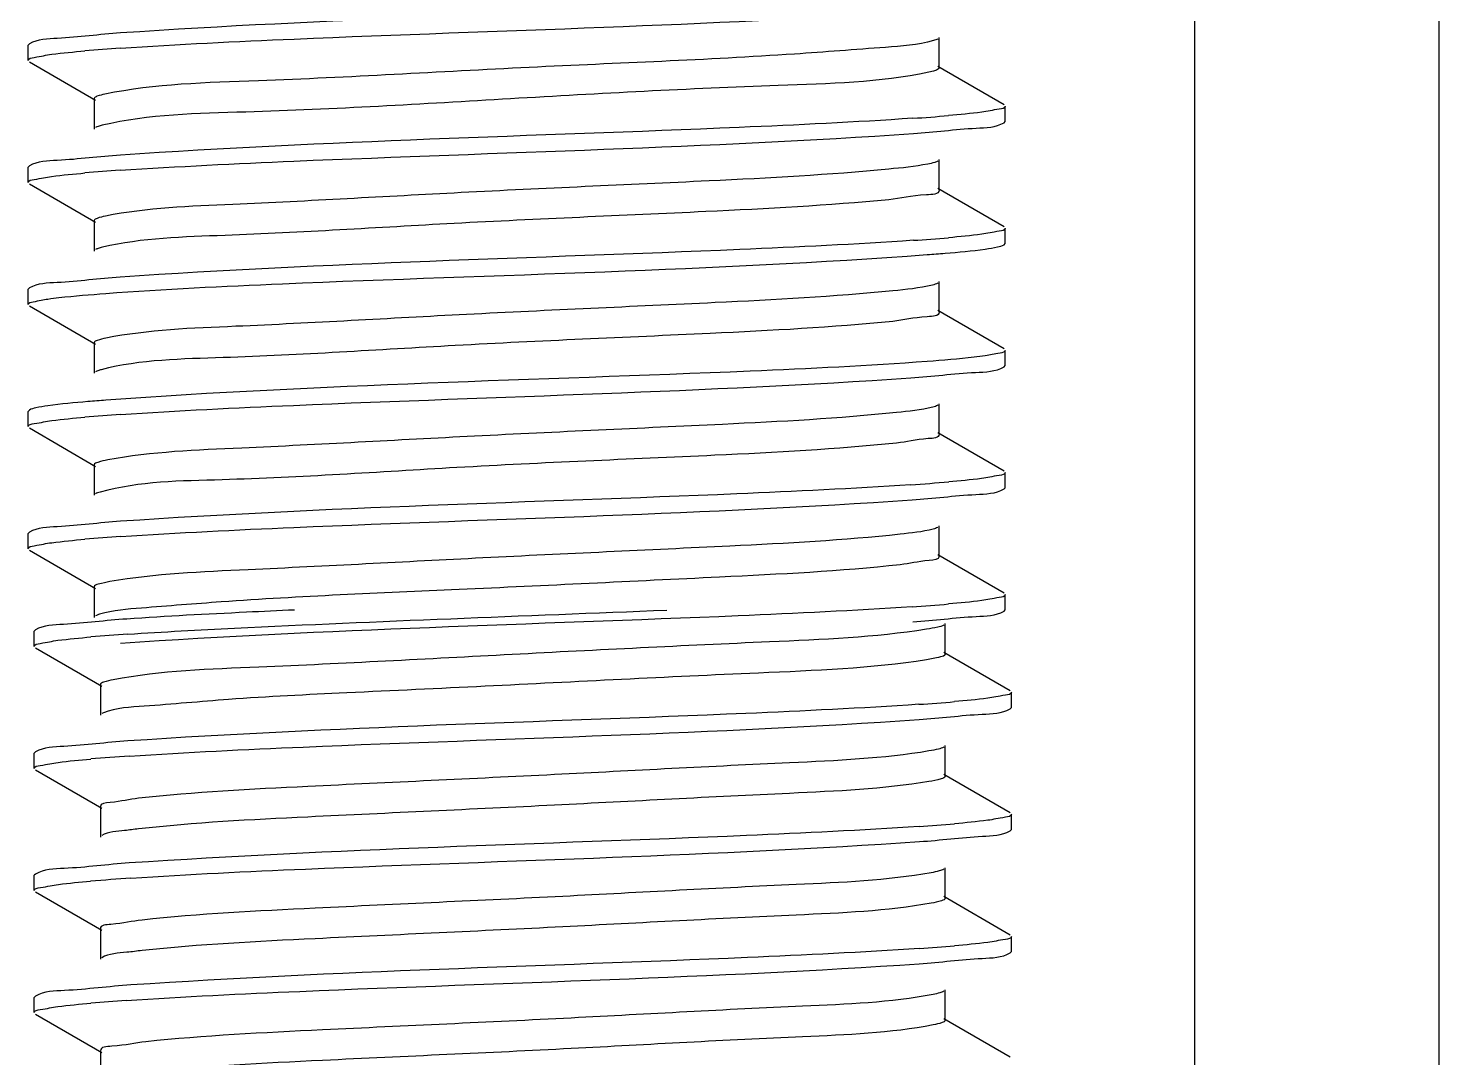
# Model space of a CAD drawing. Extents: x 69728788 to 150676229, y 20333219 to 43663798.
# Drawn here: x 75262204.5 to 75262402.6, y 20708256.8 to 20708401.4 of the extents above; entities that cross this region are included whole.
import ezdxf

# ---------------------------------------------------------------- set-up
doc = ezdxf.new("R2010")
doc.units = 0
doc.header["$LTSCALE"] = 1000
doc.header["$MEASUREMENT"] = 0
doc.layers.get('0').update_dxf_attribs({"linetype": 'CONTINUOUS'})

# ---------------------------------------------------------------- blocks, each defined once
blk = doc.blocks.new('gfhhrryyfd')
at = {"linetype": 'Continuous'}
for p, q in [((3693422.89, -1741005.43), (3693422.89, -1744418.97)), ((3693457.18, -1741005.43), (3693457.18, -1744418.97)), ((3693387.04, -1741782.28), (3693387.04, -1741777.99)), ((3693259.32, -1741778.88), (3693259.16, -1741779.06)), ((3693259.16, -1741781.21), (3693259.16, -1741779.06)), ((3693259.16, -1741781.21), (3693259.16, -1741779.06)), ((3693259.32, -1741781.4), (3693268.63, -1741786.78)), ((3693386.23, -1741782.73), (3693385.59, -1741782.88)), ((3693396.16, -1741787.45), (3693386.85, -1741782.06)), ((3693268.44, -1741786.57), (3693268.44, -1741790.85)), ((3693396.32, -1741789.78), (3693396.32, -1741787.64)), ((3693396.32, -1741789.78), (3693396.32, -1741787.64)), ((3693396.16, -1741789.97), (3693396.32, -1741789.78)), ((3693259.32, -1741796.02), (3693259.16, -1741796.21)), ((3693259.16, -1741798.35), (3693259.16, -1741796.21)), ((3693259.16, -1741798.35), (3693259.16, -1741796.21)), ((3693387.04, -1741799.42), (3693387.04, -1741795.14)), ((3693259.32, -1741798.54), (3693268.63, -1741803.93)), ((3693396.16, -1741804.59), (3693386.85, -1741799.21)), ((3693268.44, -1741803.71), (3693268.44, -1741808)), ((3693396.32, -1741806.93), (3693396.32, -1741804.78)), ((3693396.16, -1741807.11), (3693396.32, -1741806.93)), ((3693387.04, -1741816.57), (3693387.04, -1741812.28)), ((3693259.32, -1741813.17), (3693259.16, -1741813.35)), ((3693259.16, -1741815.5), (3693259.16, -1741813.35)), ((3693259.16, -1741815.5), (3693259.16, -1741813.35)), ((3693259.32, -1741815.69), (3693268.63, -1741821.07)), ((3693396.16, -1741821.74), (3693386.85, -1741816.35)), ((3693268.44, -1741820.86), (3693268.44, -1741825.14)), ((3693396.32, -1741824.07), (3693396.32, -1741821.93)), ((3693396.32, -1741824.07), (3693396.32, -1741821.93)), ((3693396.16, -1741824.26), (3693396.32, -1741824.07)), ((3693259.32, -1741830.31), (3693259.16, -1741830.5)), ((3693387.04, -1741833.71), (3693387.04, -1741829.43)), ((3693259.16, -1741832.64), (3693259.16, -1741830.5)), ((3693259.16, -1741832.64), (3693259.16, -1741830.5)), ((3693259.32, -1741832.83), (3693268.63, -1741838.22)), ((3693396.16, -1741838.89), (3693386.85, -1741833.5)), ((3693268.44, -1741838), (3693268.44, -1741842.29)), ((3693396.32, -1741841.22), (3693396.32, -1741839.07)), ((3693396.32, -1741841.22), (3693396.32, -1741839.07)), ((3693396.16, -1741841.4), (3693396.32, -1741841.22)), ((3693259.32, -1741847.46), (3693259.16, -1741847.65)), ((3693259.16, -1741849.79), (3693259.16, -1741847.65)), ((3693259.16, -1741849.79), (3693259.16, -1741847.65)), ((3693387.04, -1741850.86), (3693387.04, -1741846.57)), ((3693259.32, -1741849.98), (3693268.63, -1741855.36)), ((3693396.16, -1741856.03), (3693386.85, -1741850.64)), ((3693268.44, -1741855.15), (3693268.44, -1741859.43)), ((3693396.32, -1741858.36), (3693396.32, -1741856.22)), ((3693396.32, -1741858.36), (3693396.32, -1741856.22)), ((3693396.16, -1741858.55), (3693396.32, -1741858.36)), ((3693260.18, -1741861.17), (3693260.01, -1741861.36)), ((3693260.01, -1741863.51), (3693260.01, -1741861.36)), ((3693260.01, -1741863.51), (3693260.01, -1741861.36)), ((3693387.9, -1741864.58), (3693387.9, -1741860.29)), ((3693260.18, -1741863.69), (3693269.48, -1741869.08)), ((3693397.01, -1741869.75), (3693387.71, -1741864.36)), ((3693269.29, -1741868.86), (3693269.29, -1741873.15)), ((3693397.18, -1741872.08), (3693397.18, -1741869.93)), ((3693397.18, -1741872.08), (3693397.18, -1741869.93)), ((3693269.72, -1741872.82), (3693269.48, -1741872.93)), ((3693397.01, -1741872.27), (3693397.18, -1741872.08)), ((3693387.9, -1741881.72), (3693387.9, -1741877.44)), ((3693260.18, -1741878.32), (3693260.01, -1741878.51)), ((3693260.01, -1741880.65), (3693260.01, -1741878.51)), ((3693260.01, -1741880.65), (3693260.01, -1741878.51)), ((3693260.18, -1741880.84), (3693269.48, -1741886.23)), ((3693397.01, -1741886.89), (3693387.71, -1741881.51)), ((3693269.29, -1741886.01), (3693269.29, -1741890.29)), ((3693397.18, -1741889.22), (3693397.18, -1741887.08)), ((3693397.18, -1741889.22), (3693397.18, -1741887.08)), ((3693397.01, -1741889.41), (3693397.18, -1741889.22)), ((3693260.18, -1741895.47), (3693260.01, -1741895.65)), ((3693260.01, -1741897.8), (3693260.01, -1741895.65)), ((3693260.01, -1741897.8), (3693260.01, -1741895.65)), ((3693387.9, -1741898.87), (3693387.9, -1741894.58)), ((3693260.18, -1741897.98), (3693269.48, -1741903.37)), ((3693397.01, -1741904.04), (3693387.71, -1741898.65)), ((3693269.29, -1741903.15), (3693269.29, -1741907.44)), ((3693397.18, -1741906.37), (3693397.18, -1741904.23)), ((3693397.18, -1741906.37), (3693397.18, -1741904.23)), ((3693397.01, -1741906.56), (3693397.18, -1741906.37)), ((3693260.18, -1741912.61), (3693260.01, -1741912.8)), ((3693260.01, -1741914.94), (3693260.01, -1741912.8)), ((3693260.01, -1741914.94), (3693260.01, -1741912.8)), ((3693387.9, -1741916.01), (3693387.9, -1741911.73)), ((3693260.18, -1741915.13), (3693269.48, -1741920.52)), ((3693397.01, -1741921.18), (3693387.71, -1741915.8)), ((3693269.29, -1741920.3), (3693269.29, -1741924.59))]:
    blk.add_line(p, q, dxfattribs=at)
for centre, radius, start, end in [((3693291.82, -1742073.84), 295, 93.8311, 94.8034), ((3693363.67, -1741495.21), 294.79, 273.8314, 274.8049), ((3693291.75, -1742090.17), 294.18, 93.8387, 94.8036), ((3693363.75, -1741513.33), 293.81, 273.8418, 274.8039), ((3693291.83, -1742125.42), 295.15, 93.8298, 94.8034), ((3693363.28, -1741541.72), 299.73, 273.7844, 274.8062), ((3693291.85, -1742142.75), 295.33, 93.8281, 94.8033), ((3693363.51, -1741561.8), 296.79, 273.8119, 274.8058), ((3693292.89, -1742158.81), 297.68, 93.8035, 94.806), ((3693364.49, -1741577.01), 295.29, 273.8286, 274.8032), ((3693293.15, -1742179.21), 300.95, 93.7736, 94.806), ((3693364.51, -1741594.46), 294.99, 273.8314, 274.8033), ((3693293.46, -1742200.28), 304.87, 93.7393, 94.8049), ((3693364.59, -1741612.61), 293.98, 273.8406, 274.8036), ((3693292.6, -1742206.62), 294.04, 93.8392, 94.8043)]:
    blk.add_arc(centre, radius, start, end, dxfattribs=at)
for points, knots in [([(3693383.25, -1741772.2), (3693375.13, -1741772.75), (3693338.08, -1741774.54), (3693301, -1741775.4), (3693272.13, -1741777.36)], [0, 0, 0, 0, 0.219594, 1, 1, 1, 1]), ([(3693272.11, -1741779.5), (3693280.23, -1741778.95), (3693317.32, -1741777.16), (3693354.45, -1741776.31), (3693383.37, -1741774.34)], [0, 0, 0, 0, 0.219208, 1, 1, 1, 1]), ([(3693272.13, -1741777.36), (3693269.16, -1741777.56), (3693265.01, -1741778.14), (3693260.48, -1741778.21), (3693259.32, -1741778.88)], [0, 0, 0, 0, 0.690341, 1, 1, 1, 1]), ([(3693386.23, -1741778.44), (3693384.05, -1741779.05), (3693377.48, -1741779.52), (3693358.64, -1741781.01), (3693329.2, -1741782.04), (3693297.03, -1741784.06), (3693277, -1741784.5), (3693269.93, -1741785.95)], [0, 0, 0, 0, 0.058162, 0.168071, 0.487811, 0.814464, 1, 1, 1, 1]), ([(3693386.85, -1741778.21), (3693386.77, -1741778.26), (3693386.56, -1741778.34), (3693386.35, -1741778.41), (3693386.23, -1741778.44)], [0, 0, 0, 0, 0.42353, 1, 1, 1, 1]), ([(3693259.16, -1741781.21), (3693259.16, -1741780.9), (3693260.8, -1741780.69), (3693261.64, -1741780.46), (3693262.47, -1741780.36)], [0, 0, 0, 0, 0.271514, 1, 1, 1, 1]), ([(3693387.04, -1741782.28), (3693387.04, -1741782.38), (3693386.71, -1741782.6), (3693386.44, -1741782.67), (3693386.23, -1741782.73)], [0, 0, 0, 0, 0.319016, 1, 1, 1, 1]), ([(3693385.59, -1741782.88), (3693378.67, -1741784.33), (3693358.93, -1741784.79), (3693327, -1741786.56), (3693295.46, -1741788.51), (3693276.1, -1741788.75), (3693269.54, -1741790.33)], [0, 0, 0, 0, 0.182454, 0.505768, 0.82583, 1, 1, 1, 1]), ([(3693269.93, -1741785.95), (3693269.56, -1741786.03), (3693269.11, -1741786.13), (3693268.44, -1741786.4), (3693268.44, -1741786.57)], [0, 0, 0, 0, 0.705828, 1, 1, 1, 1]), ([(3693396.32, -1741787.64), (3693396.32, -1741787.95), (3693394.69, -1741788.15), (3693393.86, -1741788.38), (3693393.03, -1741788.49)], [0, 0, 0, 0, 0.271621, 1, 1, 1, 1]), ([(3693269.54, -1741790.33), (3693269.35, -1741790.37), (3693269.04, -1741790.45), (3693268.74, -1741790.57), (3693268.63, -1741790.63)], [0, 0, 0, 0, 0.592579, 1, 1, 1, 1]), ([(3693383.37, -1741789.34), (3693375.25, -1741789.89), (3693338.16, -1741791.68), (3693301.03, -1741792.54), (3693272.11, -1741794.51)], [0, 0, 0, 0, 0.219216, 1, 1, 1, 1]), ([(3693383.44, -1741791.48), (3693386.38, -1741791.28), (3693390.51, -1741790.71), (3693395.01, -1741790.63), (3693396.16, -1741789.97)], [0, 0, 0, 0, 0.690201, 1, 1, 1, 1]), ([(3693272.06, -1741796.65), (3693280.19, -1741796.1), (3693317.31, -1741794.31), (3693354.48, -1741793.45), (3693383.44, -1741791.48)], [0, 0, 0, 0, 0.219139, 1, 1, 1, 1]), ([(3693272.11, -1741794.51), (3693269.15, -1741794.71), (3693265, -1741795.28), (3693260.48, -1741795.36), (3693259.32, -1741796.02)], [0, 0, 0, 0, 0.690313, 1, 1, 1, 1]), ([(3693379.97, -1741796.48), (3693371.59, -1741797.3), (3693351.56, -1741798.33), (3693320.84, -1741799.64), (3693292.64, -1741801.33), (3693275.87, -1741801.9), (3693269.99, -1741803.08)], [0, 0, 0, 0, 0.229419, 0.545629, 0.836777, 1, 1, 1, 1]), ([(3693386.42, -1741795.53), (3693386.1, -1741795.64), (3693383.97, -1741796.1), (3693381.8, -1741796.31), (3693379.97, -1741796.48)], [0, 0, 0, 0, 0.153018, 1, 1, 1, 1]), ([(3693386.85, -1741795.36), (3693386.79, -1741795.39), (3693386.65, -1741795.46), (3693386.5, -1741795.51), (3693386.42, -1741795.53)], [0, 0, 0, 0, 0.437488, 1, 1, 1, 1]), ([(3693259.16, -1741798.35), (3693259.16, -1741798.04), (3693260.8, -1741797.84), (3693261.63, -1741797.61), (3693262.45, -1741797.5)], [0, 0, 0, 0, 0.271573, 1, 1, 1, 1]), ([(3693387.04, -1741799.42), (3693387.04, -1741800.06), (3693383.39, -1741800.05), (3693381.74, -1741800.6), (3693379.97, -1741800.77)], [0, 0, 0, 0, 0.264916, 1, 1, 1, 1]), ([(3693379.97, -1741800.77), (3693371.44, -1741801.6), (3693351.08, -1741802.65), (3693319.98, -1741803.92), (3693291.83, -1741805.77), (3693275.18, -1741806.13), (3693269.57, -1741807.46)], [0, 0, 0, 0, 0.2326, 0.552547, 0.843546, 1, 1, 1, 1]), ([(3693269.99, -1741803.08), (3693269.6, -1741803.16), (3693269.14, -1741803.27), (3693268.44, -1741803.54), (3693268.44, -1741803.71)], [0, 0, 0, 0, 0.7068, 1, 1, 1, 1]), ([(3693383.44, -1741806.48), (3693375.31, -1741807.04), (3693338.19, -1741808.82), (3693301.02, -1741809.68), (3693272.06, -1741811.65)], [0, 0, 0, 0, 0.219057, 1, 1, 1, 1]), ([(3693396.32, -1741804.78), (3693396.32, -1741805.09), (3693394.68, -1741805.3), (3693393.86, -1741805.52), (3693393.03, -1741805.63)], [0, 0, 0, 0, 0.27162, 1, 1, 1, 1]), ([(3693269.57, -1741807.46), (3693269.37, -1741807.51), (3693269.06, -1741807.59), (3693268.74, -1741807.71), (3693268.63, -1741807.78)], [0, 0, 0, 0, 0.593817, 1, 1, 1, 1]), ([(3693270.05, -1741813.94), (3693278.31, -1741813.33), (3693316.75, -1741811.46), (3693355.25, -1741810.7), (3693385.37, -1741808.49)], [0, 0, 0, 0, 0.215175, 1, 1, 1, 1]), ([(3693385.37, -1741808.49), (3693386.21, -1741808.43), (3693388.93, -1741808.21), (3693391.65, -1741807.97), (3693393.52, -1741807.71)], [0, 0, 0, 0, 0.307408, 1, 1, 1, 1]), ([(3693393.52, -1741807.71), (3693394.1, -1741807.63), (3693394.98, -1741807.47), (3693395.88, -1741807.27), (3693396.16, -1741807.11)], [0, 0, 0, 0, 0.643328, 1, 1, 1, 1]), ([(3693272.06, -1741811.65), (3693269.11, -1741811.85), (3693264.98, -1741812.43), (3693260.47, -1741812.51), (3693259.32, -1741813.17)], [0, 0, 0, 0, 0.690243, 1, 1, 1, 1]), ([(3693261.93, -1741814.72), (3693262.45, -1741814.65), (3693265.15, -1741814.32), (3693267.86, -1741814.1), (3693270.05, -1741813.94)], [0, 0, 0, 0, 0.191294, 1, 1, 1, 1]), ([(3693380.53, -1741813.57), (3693372.24, -1741814.41), (3693352.28, -1741815.43), (3693321.51, -1741816.76), (3693293.04, -1741818.45), (3693276.05, -1741819.03), (3693270.06, -1741820.22)], [0, 0, 0, 0, 0.225655, 0.541544, 0.834585, 1, 1, 1, 1]), ([(3693386.85, -1741812.5), (3693386.62, -1741812.63), (3693384.52, -1741813.2), (3693382.4, -1741813.39), (3693380.53, -1741813.57)], [0, 0, 0, 0, 0.123706, 1, 1, 1, 1]), ([(3693259.16, -1741815.5), (3693259.16, -1741815.23), (3693260.52, -1741815), (3693261.24, -1741814.82), (3693261.93, -1741814.72)], [0, 0, 0, 0, 0.274517, 1, 1, 1, 1]), ([(3693380.53, -1741817.86), (3693372.01, -1741818.72), (3693351.53, -1741819.77), (3693320.15, -1741821.04), (3693291.77, -1741822.98), (3693274.97, -1741823.22), (3693269.41, -1741824.65)], [0, 0, 0, 0, 0.230626, 0.552451, 0.845297, 1, 1, 1, 1]), ([(3693387.04, -1741816.57), (3693387.04, -1741817.16), (3693383.68, -1741817.2), (3693382.15, -1741817.7), (3693380.53, -1741817.86)], [0, 0, 0, 0, 0.265544, 1, 1, 1, 1]), ([(3693270.06, -1741820.22), (3693269.65, -1741820.3), (3693269.17, -1741820.41), (3693268.44, -1741820.68), (3693268.44, -1741820.86)], [0, 0, 0, 0, 0.707997, 1, 1, 1, 1]), ([(3693396.32, -1741821.93), (3693396.32, -1741822.2), (3693394.95, -1741822.42), (3693394.22, -1741822.61), (3693393.52, -1741822.71)], [0, 0, 0, 0, 0.27438, 1, 1, 1, 1]), ([(3693385.37, -1741823.49), (3693377.1, -1741824.1), (3693338.66, -1741825.97), (3693300.16, -1741826.73), (3693270.05, -1741828.94)], [0, 0, 0, 0, 0.215463, 1, 1, 1, 1]), ([(3693383.06, -1741825.8), (3693386.09, -1741825.59), (3693390.34, -1741825), (3693394.98, -1741824.94), (3693396.16, -1741824.26)], [0, 0, 0, 0, 0.69075, 1, 1, 1, 1]), ([(3693393.52, -1741822.71), (3693393, -1741822.78), (3693390.29, -1741823.11), (3693387.57, -1741823.33), (3693385.37, -1741823.49)], [0, 0, 0, 0, 0.191405, 1, 1, 1, 1]), ([(3693269.41, -1741824.65), (3693269.25, -1741824.69), (3693268.98, -1741824.76), (3693268.73, -1741824.87), (3693268.63, -1741824.93)], [0, 0, 0, 0, 0.585637, 1, 1, 1, 1]), ([(3693272.12, -1741830.94), (3693280.2, -1741830.39), (3693317.18, -1741828.61), (3693354.21, -1741827.74), (3693383.06, -1741825.8)], [0, 0, 0, 0, 0.218807, 1, 1, 1, 1]), ([(3693261.93, -1741829.72), (3693261.36, -1741829.8), (3693260.49, -1741829.95), (3693259.6, -1741830.15), (3693259.32, -1741830.31)], [0, 0, 0, 0, 0.64305, 1, 1, 1, 1]), ([(3693270.05, -1741828.94), (3693269.22, -1741829), (3693266.51, -1741829.21), (3693263.8, -1741829.46), (3693261.93, -1741829.72)], [0, 0, 0, 0, 0.307527, 1, 1, 1, 1]), ([(3693386.85, -1741829.65), (3693386.64, -1741829.77), (3693384.72, -1741830.31), (3693382.77, -1741830.48), (3693381.06, -1741830.66)], [0, 0, 0, 0, 0.125952, 1, 1, 1, 1]), ([(3693259.16, -1741832.64), (3693259.16, -1741832.33), (3693260.81, -1741832.13), (3693261.64, -1741831.9), (3693262.47, -1741831.79)], [0, 0, 0, 0, 0.271502, 1, 1, 1, 1]), ([(3693381.06, -1741830.66), (3693372.94, -1741831.52), (3693353.18, -1741832.52), (3693322.51, -1741833.88), (3693293.78, -1741835.52), (3693276.52, -1741836.17), (3693270.33, -1741837.31)], [0, 0, 0, 0, 0.220681, 0.534812, 0.829794, 1, 1, 1, 1]), ([(3693387.04, -1741833.71), (3693387.04, -1741834.26), (3693383.97, -1741834.35), (3693382.55, -1741834.79), (3693381.06, -1741834.95)], [0, 0, 0, 0, 0.266345, 1, 1, 1, 1]), ([(3693381.06, -1741834.95), (3693372.58, -1741835.84), (3693352, -1741836.89), (3693320.37, -1741838.15), (3693291.77, -1741840.2), (3693274.81, -1741840.31), (3693269.28, -1741841.83)], [0, 0, 0, 0, 0.228367, 0.551843, 0.846598, 1, 1, 1, 1]), ([(3693270.33, -1741837.31), (3693269.85, -1741837.4), (3693269.31, -1741837.52), (3693268.44, -1741837.81), (3693268.44, -1741838)], [0, 0, 0, 0, 0.71244, 1, 1, 1, 1]), ([(3693396.32, -1741839.07), (3693396.32, -1741839.39), (3693394.66, -1741839.59), (3693393.83, -1741839.82), (3693392.99, -1741839.93)], [0, 0, 0, 0, 0.271396, 1, 1, 1, 1]), ([(3693269.28, -1741841.83), (3693269.15, -1741841.86), (3693268.93, -1741841.93), (3693268.71, -1741842.02), (3693268.63, -1741842.07)], [0, 0, 0, 0, 0.578205, 1, 1, 1, 1]), ([(3693383.06, -1741840.8), (3693374.93, -1741841.35), (3693337.95, -1741843.12), (3693300.92, -1741843.98), (3693272.12, -1741845.94)], [0, 0, 0, 0, 0.220215, 1, 1, 1, 1]), ([(3693383.24, -1741842.93), (3693386.23, -1741842.73), (3693390.42, -1741842.15), (3693394.99, -1741842.07), (3693396.16, -1741841.4)], [0, 0, 0, 0, 0.690494, 1, 1, 1, 1]), ([(3693272.13, -1741848.08), (3693280.23, -1741847.53), (3693317.27, -1741845.75), (3693354.36, -1741844.89), (3693383.24, -1741842.93)], [0, 0, 0, 0, 0.219095, 1, 1, 1, 1]), ([(3693272.12, -1741845.94), (3693269.16, -1741846.14), (3693265, -1741846.72), (3693260.48, -1741846.79), (3693259.32, -1741847.46)], [0, 0, 0, 0, 0.690325, 1, 1, 1, 1]), ([(3693381.57, -1741847.75), (3693373.63, -1741848.63), (3693354.09, -1741849.62), (3693323.56, -1741851), (3693294.58, -1741852.59), (3693277.04, -1741853.31), (3693270.64, -1741854.4)], [0, 0, 0, 0, 0.215579, 0.527777, 0.824697, 1, 1, 1, 1]), ([(3693386.85, -1741846.79), (3693386.65, -1741846.91), (3693384.91, -1741847.42), (3693383.12, -1741847.58), (3693381.57, -1741847.75)], [0, 0, 0, 0, 0.128341, 1, 1, 1, 1]), ([(3693259.16, -1741849.79), (3693259.16, -1741849.48), (3693260.81, -1741849.27), (3693261.64, -1741849.04), (3693262.47, -1741848.94)], [0, 0, 0, 0, 0.27149, 1, 1, 1, 1]), ([(3693381.57, -1741852.04), (3693373.14, -1741852.97), (3693352.47, -1741853.95), (3693320.72, -1741855.53), (3693293.61, -1741856.62), (3693276.85, -1741857.99), (3693271.09, -1741858.44), (3693269.19, -1741859)], [0, 0, 0, 0, 0.225842, 0.550753, 0.847452, 0.947141, 1, 1, 1, 1]), ([(3693387.04, -1741850.86), (3693387.04, -1741851.36), (3693384.25, -1741851.49), (3693382.94, -1741851.89), (3693381.57, -1741852.04)], [0, 0, 0, 0, 0.267239, 1, 1, 1, 1]), ([(3693270.64, -1741854.4), (3693270.08, -1741854.5), (3693269.47, -1741854.64), (3693268.44, -1741854.92), (3693268.44, -1741855.15)], [0, 0, 0, 0, 0.716487, 1, 1, 1, 1]), ([(3693383.24, -1741857.93), (3693375.12, -1741858.48), (3693338.08, -1741860.26), (3693301, -1741861.12), (3693272.13, -1741863.08)], [0, 0, 0, 0, 0.21961, 1, 1, 1, 1]), ([(3693396.32, -1741856.22), (3693396.32, -1741856.53), (3693394.68, -1741856.73), (3693393.85, -1741856.96), (3693393.02, -1741857.07)], [0, 0, 0, 0, 0.271545, 1, 1, 1, 1]), ([(3693273, -1741859.66), (3693270.03, -1741859.86), (3693265.87, -1741860.43), (3693261.33, -1741860.51), (3693260.18, -1741861.17)], [0, 0, 0, 0, 0.69038, 1, 1, 1, 1]), ([(3693269.19, -1741859), (3693269.08, -1741859.03), (3693268.89, -1741859.09), (3693268.7, -1741859.17), (3693268.63, -1741859.22)], [0, 0, 0, 0, 0.571482, 1, 1, 1, 1]), ([(3693296.55, -1741858.4), (3693294.3, -1741858.5), (3693286.45, -1741858.87), (3693278.6, -1741859.27), (3693273, -1741859.66)], [0, 0, 0, 0, 0.285814, 1, 1, 1, 1]), ([(3693273.14, -1741861.79), (3693278.13, -1741861.45), (3693303.35, -1741860.12), (3693328.59, -1741859.24), (3693348.83, -1741858.4)], [0, 0, 0, 0, 0.197909, 1, 1, 1, 1]), ([(3693383.37, -1741860.07), (3693386.33, -1741859.86), (3693390.48, -1741859.29), (3693395, -1741859.21), (3693396.16, -1741858.55)], [0, 0, 0, 0, 0.690311, 1, 1, 1, 1]), ([(3693385.28, -1741861.1), (3693377.99, -1741862.25), (3693358.51, -1741863.04), (3693327.28, -1741864.6), (3693296.61, -1741866.31), (3693277.82, -1741866.92), (3693271.1, -1741868.19)], [0, 0, 0, 0, 0.193419, 0.509669, 0.820525, 1, 1, 1, 1]), ([(3693387.71, -1741860.51), (3693387.44, -1741860.66), (3693386.62, -1741860.87), (3693385.8, -1741861.02), (3693385.28, -1741861.1)], [0, 0, 0, 0, 0.365805, 1, 1, 1, 1]), ([(3693260.01, -1741863.51), (3693260.01, -1741863.19), (3693261.66, -1741862.99), (3693262.49, -1741862.76), (3693263.32, -1741862.65)], [0, 0, 0, 0, 0.271503, 1, 1, 1, 1]), ([(3693385.28, -1741865.39), (3693377.48, -1741866.61), (3693356.73, -1741867.39), (3693329.61, -1741868.82), (3693304.83, -1741869.99), (3693288.83, -1741870.74), (3693277.53, -1741871.81), (3693271.52, -1741872.13), (3693269.72, -1741872.82)], [0, 0, 0, 0, 0.204493, 0.536108, 0.703957, 0.847329, 0.949842, 1, 1, 1, 1]), ([(3693387.89, -1741864.58), (3693387.89, -1741864.84), (3693386.64, -1741865.12), (3693385.94, -1741865.29), (3693385.28, -1741865.39)], [0, 0, 0, 0, 0.279396, 1, 1, 1, 1]), ([(3693271.1, -1741868.19), (3693270.64, -1741868.28), (3693270.12, -1741868.39), (3693269.29, -1741868.68), (3693269.29, -1741868.86)], [0, 0, 0, 0, 0.711689, 1, 1, 1, 1]), ([(3693384.21, -1741871.64), (3693376.11, -1741872.19), (3693339.09, -1741873.97), (3693302.02, -1741874.84), (3693273.14, -1741876.79)], [0, 0, 0, 0, 0.219009, 1, 1, 1, 1]), ([(3693397.18, -1741869.93), (3693397.18, -1741870.25), (3693395.53, -1741870.45), (3693394.69, -1741870.68), (3693393.86, -1741870.79)], [0, 0, 0, 0, 0.271487, 1, 1, 1, 1]), ([(3693273.34, -1741878.92), (3693281.48, -1741878.37), (3693318.44, -1741876.6), (3693355.45, -1741875.74), (3693384.23, -1741873.78)], [0, 0, 0, 0, 0.220461, 1, 1, 1, 1]), ([(3693384.23, -1741873.78), (3693387.19, -1741873.58), (3693391.33, -1741873.01), (3693395.86, -1741872.93), (3693397.01, -1741872.27)], [0, 0, 0, 0, 0.690295, 1, 1, 1, 1]), ([(3693273.14, -1741876.79), (3693270.14, -1741876.99), (3693265.93, -1741877.58), (3693261.35, -1741877.65), (3693260.18, -1741878.32)], [0, 0, 0, 0, 0.690587, 1, 1, 1, 1]), ([(3693387.71, -1741877.65), (3693387.47, -1741877.79), (3693386.77, -1741877.98), (3693386.06, -1741878.12), (3693385.62, -1741878.19)], [0, 0, 0, 0, 0.371889, 1, 1, 1, 1]), ([(3693260.01, -1741880.65), (3693260.01, -1741880.34), (3693261.68, -1741880.13), (3693262.52, -1741879.9), (3693263.36, -1741879.8)], [0, 0, 0, 0, 0.271316, 1, 1, 1, 1]), ([(3693385.62, -1741878.19), (3693379.16, -1741879.28), (3693361.55, -1741880.01), (3693332.51, -1741881.59), (3693302.02, -1741882.98), (3693282.53, -1741883.97), (3693274.64, -1741884.84)], [0, 0, 0, 0, 0.176567, 0.473968, 0.785687, 1, 1, 1, 1]), ([(3693387.89, -1741881.72), (3693387.89, -1741881.95), (3693386.82, -1741882.24), (3693386.19, -1741882.39), (3693385.62, -1741882.48)], [0, 0, 0, 0, 0.282619, 1, 1, 1, 1]), ([(3693385.62, -1741882.48), (3693379.16, -1741883.56), (3693361.55, -1741884.3), (3693332.51, -1741885.88), (3693302.02, -1741887.27), (3693282.53, -1741888.25), (3693274.64, -1741889.13)], [0, 0, 0, 0, 0.176567, 0.473968, 0.785687, 1, 1, 1, 1]), ([(3693274.64, -1741884.84), (3693273.3, -1741884.99), (3693272.02, -1741885.38), (3693269.29, -1741885.52), (3693269.29, -1741886.01)], [0, 0, 0, 0, 0.732504, 1, 1, 1, 1]), ([(3693397.18, -1741887.08), (3693397.18, -1741887.39), (3693395.53, -1741887.6), (3693394.69, -1741887.82), (3693393.86, -1741887.93)], [0, 0, 0, 0, 0.271508, 1, 1, 1, 1]), ([(3693274.64, -1741889.13), (3693273.99, -1741889.2), (3693272.28, -1741889.46), (3693270.43, -1741889.53), (3693269.48, -1741890.08)], [0, 0, 0, 0, 0.371135, 1, 1, 1, 1]), ([(3693384.23, -1741888.78), (3693376.15, -1741889.33), (3693339.19, -1741891.11), (3693302.19, -1741891.99), (3693273.34, -1741893.92)], [0, 0, 0, 0, 0.218674, 1, 1, 1, 1]), ([(3693384.29, -1741890.92), (3693387.23, -1741890.72), (3693391.36, -1741890.15), (3693395.86, -1741890.07), (3693397.01, -1741889.41)], [0, 0, 0, 0, 0.690211, 1, 1, 1, 1]), ([(3693273.58, -1741896.05), (3693281.73, -1741895.51), (3693318.64, -1741893.74), (3693355.58, -1741892.88), (3693384.29, -1741890.92)], [0, 0, 0, 0, 0.22129, 1, 1, 1, 1]), ([(3693273.34, -1741893.92), (3693270.29, -1741894.13), (3693266.02, -1741894.72), (3693261.36, -1741894.78), (3693260.18, -1741895.47)], [0, 0, 0, 0, 0.690864, 1, 1, 1, 1]), ([(3693385.93, -1741895.29), (3693379.69, -1741896.41), (3693362.35, -1741897.09), (3693333.56, -1741898.71), (3693302.93, -1741900.07), (3693283.22, -1741901.07), (3693275.14, -1741901.93)], [0, 0, 0, 0, 0.171474, 0.466939, 0.780589, 1, 1, 1, 1]), ([(3693387.71, -1741894.8), (3693387.5, -1741894.91), (3693386.91, -1741895.09), (3693386.31, -1741895.22), (3693385.93, -1741895.29)], [0, 0, 0, 0, 0.378691, 1, 1, 1, 1]), ([(3693260.01, -1741897.8), (3693260.01, -1741897.48), (3693261.71, -1741897.28), (3693262.56, -1741897.04), (3693263.41, -1741896.93)], [0, 0, 0, 0, 0.271062, 1, 1, 1, 1]), ([(3693385.93, -1741899.57), (3693379.69, -1741900.7), (3693362.35, -1741901.37), (3693333.56, -1741902.99), (3693302.93, -1741904.36), (3693283.22, -1741905.36), (3693275.14, -1741906.22)], [0, 0, 0, 0, 0.171474, 0.466939, 0.780589, 1, 1, 1, 1]), ([(3693387.89, -1741898.87), (3693387.89, -1741899.07), (3693386.98, -1741899.35), (3693386.43, -1741899.48), (3693385.93, -1741899.57)], [0, 0, 0, 0, 0.286481, 1, 1, 1, 1]), ([(3693275.14, -1741901.93), (3693273.68, -1741902.09), (3693272.29, -1741902.52), (3693269.29, -1741902.62), (3693269.29, -1741903.15)], [0, 0, 0, 0, 0.733441, 1, 1, 1, 1]), ([(3693397.18, -1741904.23), (3693397.18, -1741904.54), (3693395.54, -1741904.74), (3693394.71, -1741904.97), (3693393.88, -1741905.07)], [0, 0, 0, 0, 0.271591, 1, 1, 1, 1]), ([(3693275.14, -1741906.22), (3693274.43, -1741906.29), (3693272.56, -1741906.57), (3693270.52, -1741906.62), (3693269.48, -1741907.22)], [0, 0, 0, 0, 0.373237, 1, 1, 1, 1]), ([(3693384.29, -1741905.93), (3693376.24, -1741906.47), (3693339.34, -1741908.25), (3693302.4, -1741909.13), (3693273.58, -1741911.05)], [0, 0, 0, 0, 0.218156, 1, 1, 1, 1]), ([(3693384.26, -1741908.07), (3693387.21, -1741907.87), (3693391.35, -1741907.3), (3693395.86, -1741907.22), (3693397.01, -1741906.56)], [0, 0, 0, 0, 0.690244, 1, 1, 1, 1]), ([(3693272.91, -1741913.24), (3693281.03, -1741912.69), (3693318.15, -1741910.9), (3693355.31, -1741910.04), (3693384.26, -1741908.07)], [0, 0, 0, 0, 0.219098, 1, 1, 1, 1]), ([(3693273.58, -1741911.05), (3693270.47, -1741911.26), (3693266.13, -1741911.86), (3693261.38, -1741911.92), (3693260.18, -1741912.61)], [0, 0, 0, 0, 0.691174, 1, 1, 1, 1]), ([(3693386.22, -1741912.38), (3693380.2, -1741913.55), (3693363.14, -1741914.15), (3693334.61, -1741915.82), (3693303.84, -1741917.16), (3693283.92, -1741918.18), (3693275.67, -1741919.02)], [0, 0, 0, 0, 0.166363, 0.459884, 0.775471, 1, 1, 1, 1]), ([(3693387.71, -1741911.94), (3693387.53, -1741912.04), (3693387.04, -1741912.2), (3693386.54, -1741912.32), (3693386.22, -1741912.38)], [0, 0, 0, 0, 0.386332, 1, 1, 1, 1]), ([(3693260.01, -1741914.94), (3693260.01, -1741914.63), (3693261.65, -1741914.42), (3693262.47, -1741914.2), (3693263.3, -1741914.09)], [0, 0, 0, 0, 0.27163, 1, 1, 1, 1]), ([(3693386.22, -1741916.66), (3693380.2, -1741917.84), (3693363.14, -1741918.44), (3693334.61, -1741920.11), (3693303.84, -1741921.45), (3693283.92, -1741922.47), (3693275.67, -1741923.31)], [0, 0, 0, 0, 0.166363, 0.459884, 0.775471, 1, 1, 1, 1]), ([(3693387.89, -1741916.01), (3693387.89, -1741916.19), (3693387.14, -1741916.47), (3693386.65, -1741916.58), (3693386.22, -1741916.66)], [0, 0, 0, 0, 0.291155, 1, 1, 1, 1]), ([(3693275.67, -1741919.02), (3693274.08, -1741919.18), (3693272.58, -1741919.66), (3693269.29, -1741919.72), (3693269.3, -1741920.3)], [0, 0, 0, 0, 0.734279, 1, 1, 1, 1])]:
    blk.add_open_spline(points, degree=3, knots=knots, dxfattribs=at)
for points in [[(3693262.47, -1741780.36), (3693264.01, -1741780.16), (3693265.56, -1741780.01), (3693267.12, -1741779.88)], [(3693393.03, -1741788.49), (3693391.48, -1741788.69), (3693389.92, -1741788.83), (3693388.37, -1741788.96)], [(3693262.45, -1741797.5), (3693264, -1741797.3), (3693265.56, -1741797.16), (3693267.12, -1741797.02)], [(3693393.03, -1741805.63), (3693391.48, -1741805.83), (3693389.92, -1741805.98), (3693388.36, -1741806.11)], [(3693262.47, -1741831.79), (3693264.01, -1741831.59), (3693265.56, -1741831.45), (3693267.12, -1741831.32)], [(3693392.99, -1741839.93), (3693391.46, -1741840.12), (3693389.93, -1741840.27), (3693388.39, -1741840.4)], [(3693262.47, -1741848.94), (3693264.02, -1741848.74), (3693265.57, -1741848.59), (3693267.12, -1741848.46)], [(3693393.02, -1741857.07), (3693391.48, -1741857.27), (3693389.93, -1741857.41), (3693388.38, -1741857.54)], [(3693263.32, -1741862.65), (3693264.86, -1741862.46), (3693266.4, -1741862.31), (3693267.95, -1741862.18)], [(3693393.86, -1741870.79), (3693392.32, -1741870.99), (3693390.77, -1741871.13), (3693389.22, -1741871.26)], [(3693263.36, -1741879.8), (3693264.88, -1741879.6), (3693266.41, -1741879.46), (3693267.94, -1741879.33)], [(3693393.86, -1741887.93), (3693392.32, -1741888.13), (3693390.77, -1741888.28), (3693389.22, -1741888.41)], [(3693263.41, -1741896.93), (3693264.91, -1741896.74), (3693266.42, -1741896.6), (3693267.92, -1741896.47)], [(3693393.88, -1741905.07), (3693392.33, -1741905.28), (3693390.77, -1741905.42), (3693389.21, -1741905.55)], [(3693263.3, -1741914.09), (3693264.85, -1741913.89), (3693266.41, -1741913.75), (3693267.97, -1741913.61)]]:
    blk.add_open_spline(points, degree=3, dxfattribs=at)

msp = doc.modelspace()

# ---------------------------------------------------------------- block references
at = {"lineweight": -3, "xscale": 0.9999959468841553, "yscale": 0.9999959506094456, "zscale": 0.9999959495959999}
msp.add_blockref('gfhhrryyfd', (71568960.34, 22450171.07), dxfattribs=at)

doc.saveas('drawing.dxf')
